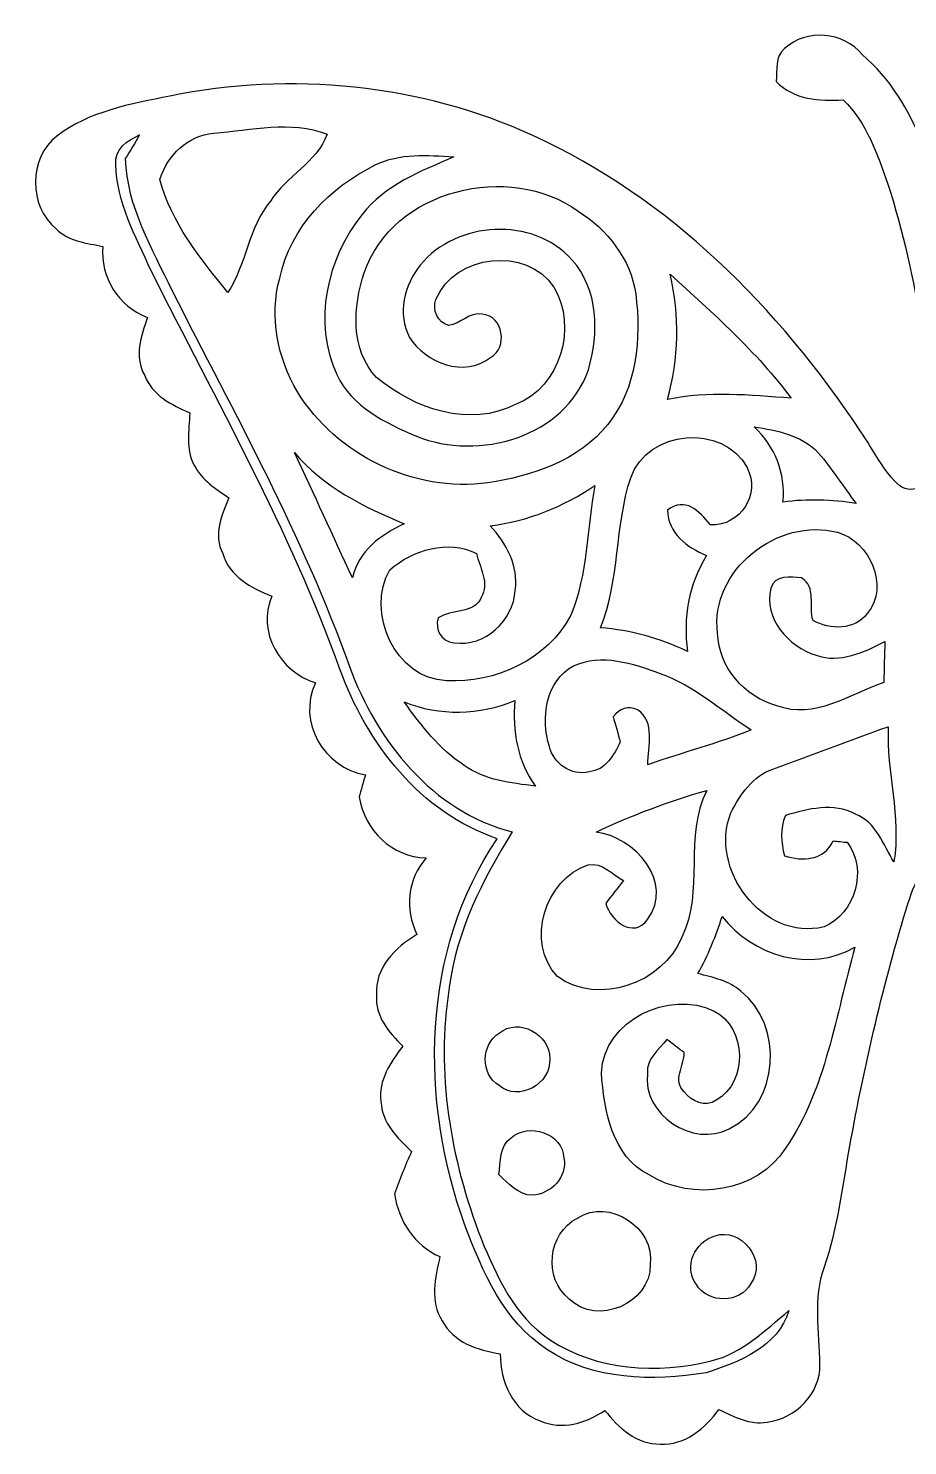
# Model space of a CAD drawing. Header units: centimetres. Extents: x -12.7 to 12.7, y -3.5 to 3.5.
# Drawn here: x -12.74 to -8.36, y -3.51 to 3.54 of the extents above; entities that cross this region are included whole.
import ezdxf

# ---------------------------------------------------------------- set-up
doc = ezdxf.new("R2010")
doc.units = ezdxf.units.CM
doc.header["$MEASUREMENT"] = 0
doc.layers.add('Camada 1', color=7, linetype='Continuous')

msp = doc.modelspace()

# ---------------------------------------------------------------- linework, layer by layer
at = {"layer": 'Camada 1', "color": 156}
for points, knots in [([(-8.97536, 3.435), (-8.86777, 3.53447), (-8.68257, 3.51895), (-8.59013, 3.40571), (-8.59013, 3.40571), (-8.30862, 3.16476), (-8.22571, 2.78765), (-8.1227, 2.44934), (-8.1227, 2.44934), (-8.10048, 2.44544), (-8.05673, 2.4384), (-8.03451, 2.43487), (-8.03451, 2.43487), (-7.90363, 2.77388), (-7.83907, 3.169), (-7.54415, 3.41417), (-7.54415, 3.41417), (-7.44326, 3.52777), (-7.23618, 3.53518), (-7.14516, 3.40606), (-7.14516, 3.40606), (-7.11834, 3.34926), (-7.12328, 3.26531), (-7.18043, 3.22791), (-7.18043, 3.22791), (-7.25523, 3.15841), (-7.36669, 3.18805), (-7.45842, 3.18664), (-7.45842, 3.18664), (-7.63198, 2.98591), (-7.69549, 2.72133), (-7.76216, 2.47156), (-7.76216, 2.47156), (-7.8493, 2.08845), (-7.91668, 1.69898), (-7.93432, 1.30632), (-7.93432, 1.30632), (-7.87681, 1.27881), (-7.80979, 1.2132), (-7.74417, 1.25835), (-7.74417, 1.25835), (-7.65739, 1.32467), (-7.61612, 1.43191), (-7.55332, 1.5187), (-7.55332, 1.5187), (-7.12223, 2.17063), (-6.53873, 2.75166), (-5.80495, 3.0494), (-5.80495, 3.0494), (-5.16854, 3.31257), (-4.44358, 3.31786), (-3.78882, 3.12032), (-3.78882, 3.12032), (-3.64313, 3.07092), (-3.4798, 2.9852), (-3.45015, 2.81834), (-3.45015, 2.81834), (-3.41312, 2.62078), (-3.59692, 2.45109), (-3.78741, 2.45145), (-3.78741, 2.45145), (-3.77367, 2.29481), (-3.86574, 2.15759), (-4.00614, 2.09444), (-4.00614, 2.09444), (-3.90102, 1.90782), (-4.01813, 1.66899), (-4.22346, 1.62524), (-4.22346, 1.62524), (-4.21604, 1.54374), (-4.19734, 1.45661), (-4.23367, 1.37865), (-4.23367, 1.37865), (-4.26154, 1.29716), (-4.33987, 1.2527), (-4.40513, 1.20402), (-4.40513, 1.20402), (-4.37868, 1.11337), (-4.34269, 1.01458), (-4.38255, 0.92145), (-4.38255, 0.92145), (-4.4143, 0.81068), (-4.52191, 0.75352), (-4.62138, 0.71508), (-4.62138, 0.71508), (-4.55682, 0.53693), (-4.65878, 0.35172), (-4.82917, 0.28468), (-4.82917, 0.28468), (-4.82353, 0.1912), (-4.79812, 0.0896), (-4.84752, 0.00316), (-4.84752, 0.00316), (-4.8895, -0.09031), (-4.98439, -0.13828), (-5.07576, -0.1711), (-5.07576, -0.1711), (-5.07047, -0.27269), (-5.06623, -0.38734), (-5.14068, -0.46777), (-5.14068, -0.46777), (-5.19852, -0.54892), (-5.29907, -0.57009), (-5.3908, -0.58807), (-5.3908, -0.58807), (-5.30224, -0.69708), (-5.28143, -0.84384), (-5.34846, -0.97048), (-5.34846, -0.97048), (-5.23521, -1.02763), (-5.14244, -1.13629), (-5.13997, -1.26824), (-5.13997, -1.26824), (-5.13927, -1.37159), (-5.20664, -1.45555), (-5.27473, -1.52541), (-5.27473, -1.52541), (-5.22498, -1.59702), (-5.16078, -1.67145), (-5.16714, -1.76494), (-5.16714, -1.76494), (-5.15761, -1.88312), (-5.24121, -1.97555), (-5.32448, -2.04716), (-5.32448, -2.04716), (-5.27649, -2.13924), (-5.21828, -2.2433), (-5.25955, -2.34984), (-5.25955, -2.34984), (-5.28355, -2.45568), (-5.37562, -2.52095), (-5.46559, -2.56892), (-5.46559, -2.56892), (-5.44653, -2.65923), (-5.4049, -2.75449), (-5.45146, -2.84373), (-5.45146, -2.84373), (-5.49697, -2.97709), (-5.63421, -3.03883), (-5.76509, -3.05152), (-5.76509, -3.05152), (-5.76932, -3.15277), (-5.78626, -3.26424), (-5.87128, -3.33128), (-5.87128, -3.33128), (-5.98416, -3.43817), (-6.15984, -3.42089), (-6.28085, -3.33798), (-6.28085, -3.33798), (-6.34965, -3.42477), (-6.44313, -3.50485), (-6.56132, -3.50097), (-6.56132, -3.50097), (-6.68301, -3.50626), (-6.78074, -3.42511), (-6.84635, -3.33092), (-6.84635, -3.33092), (-6.96665, -3.40218), (-7.13034, -3.4244), (-7.24217, -3.32458), (-7.24217, -3.32458), (-7.35541, -3.24131), (-7.36599, -3.08997), (-7.34165, -2.96262), (-7.34165, -2.96262), (-7.30284, -2.7492), (-7.4055, -2.54916), (-7.43549, -2.34209), (-7.43549, -2.34209), (-7.50922, -1.8983), (-7.59459, -1.45555), (-7.71877, -1.0227), (-7.71877, -1.0227), (-7.75652, -0.89782), (-7.77909, -0.762), (-7.86659, -0.6597), (-7.86659, -0.6597), (-7.99641, -0.77399), (-7.9516, -0.95956), (-7.99923, -1.10912), (-7.99923, -1.10912), (-8.04227, -1.11512), (-8.08531, -1.12077), (-8.12834, -1.12572), (-8.12834, -1.12572), (-8.19361, -0.98424), (-8.14387, -0.80222), (-8.25323, -0.68297), (-8.25323, -0.68297), (-8.3319, -0.6738), (-8.33931, -0.75671), (-8.36083, -0.81138), (-8.36083, -0.81138), (-8.48395, -1.20685), (-8.57673, -1.61113), (-8.65116, -2.01824), (-8.65116, -2.01824), (-8.68538, -2.22037), (-8.71149, -2.42534), (-8.77746, -2.62078), (-8.77746, -2.62078), (-8.83461, -2.77671), (-8.80215, -2.94393), (-8.80004, -3.10549), (-8.80004, -3.10549), (-8.79545, -3.24979), (-8.9228, -3.37609), (-9.06285, -3.39195), (-9.06285, -3.39195), (-9.14858, -3.40747), (-9.22761, -3.36444), (-9.30239, -3.32987), (-9.30239, -3.32987), (-9.37153, -3.4237), (-9.46996, -3.50908), (-9.59485, -3.50097), (-9.59485, -3.50097), (-9.71232, -3.50448), (-9.80087, -3.41911), (-9.86966, -3.33409), (-9.86966, -3.33409), (-9.96279, -3.3976), (-10.08309, -3.43358), (-10.19139, -3.38561), (-10.19139, -3.38561), (-10.32756, -3.33833), (-10.39001, -3.18735), (-10.3893, -3.05257), (-10.3893, -3.05257), (-10.50042, -3.03423), (-10.62354, -2.99649), (-10.67787, -2.88819), (-10.67787, -2.88819), (-10.73996, -2.79118), (-10.7135, -2.67404), (-10.68916, -2.56962), (-10.68916, -2.56962), (-10.81757, -2.51319), (-10.89377, -2.3936), (-10.91564, -2.25812), (-10.91564, -2.25812), (-10.88918, -2.18687), (-10.86131, -2.11632), (-10.83063, -2.04681), (-10.83063, -2.04681), (-10.90259, -1.97979), (-10.97702, -1.90324), (-10.98232, -1.79882), (-10.98232, -1.79882), (-10.9982, -1.69333), (-10.93257, -1.60338), (-10.87402, -1.52364), (-10.87402, -1.52364), (-10.9421, -1.4545), (-11.01407, -1.37407), (-11.00384, -1.26929), (-11.00384, -1.26929), (-11.01478, -1.13383), (-10.91071, -1.03292), (-10.80417, -0.96908), (-10.80417, -0.96908), (-10.86272, -0.84137), (-10.85249, -0.69497), (-10.75795, -0.58807), (-10.75795, -0.58807), (-10.93011, -0.58242), (-11.06311, -0.45049), (-11.09097, -0.28468), (-11.09097, -0.28468), (-11.08321, -0.25717), (-11.06769, -0.20284), (-11.05993, -0.17568), (-11.05993, -0.17568), (-11.26525, -0.13828), (-11.40106, 0.08678), (-11.30723, 0.28187), (-11.30723, 0.28187), (-11.48503, 0.3383), (-11.59933, 0.5334), (-11.5256, 0.71366), (-11.5256, 0.71366), (-11.62755, 0.75352), (-11.73656, 0.81173), (-11.76902, 0.92533), (-11.76902, 0.92533), (-11.81664, 1.01706), (-11.77536, 1.11478), (-11.73868, 1.20156), (-11.73868, 1.20156), (-11.80218, 1.2467), (-11.87344, 1.28869), (-11.90872, 1.36102), (-11.90872, 1.36102), (-11.9574, 1.44073), (-11.93518, 1.53704), (-11.93341, 1.62453), (-11.93341, 1.62453), (-12.02337, 1.66334), (-12.12074, 1.71167), (-12.15672, 1.80974), (-12.15672, 1.80974), (-12.21069, 1.90112), (-12.17612, 2.00589), (-12.14331, 2.09727), (-12.14331, 2.09727), (-12.28654, 2.15406), (-12.37967, 2.29622), (-12.3645, 2.45145), (-12.3645, 2.45145), (-12.44529, 2.46803), (-12.5356, 2.4758), (-12.59663, 2.53858), (-12.59663, 2.53858), (-12.73563, 2.65077), (-12.73563, 2.89031), (-12.59346, 3.00002), (-12.59346, 3.00002), (-12.43294, 3.12384), (-12.22587, 3.15877), (-12.03219, 3.19863), (-12.03219, 3.19863), (-11.42964, 3.31998), (-10.78759, 3.26073), (-10.22737, 3.00214), (-10.22737, 3.00214), (-9.54792, 2.69346), (-9.00465, 2.14524), (-8.59613, 1.53), (-8.59613, 1.53), (-8.53263, 1.44003), (-8.48713, 1.33385), (-8.4021, 1.26118), (-8.4021, 1.26118), (-8.33261, 1.21108), (-8.26276, 1.28128), (-8.20067, 1.3081), (-8.20067, 1.3081), (-8.24618, 1.79811), (-8.31285, 2.29022), (-8.46173, 2.76083), (-8.46173, 2.76083), (-8.51464, 2.90936), (-8.56791, 3.06811), (-8.68432, 3.17994), (-8.68432, 3.17994), (-8.80463, 3.17183), (-8.92775, 3.18065), (-9.01805, 3.2706), (-9.01805, 3.2706), (-9.01099, 3.32668), (-9.02511, 3.39478), (-8.97536, 3.435)], [0, 0, 0, 0, 0.011236, 0.011236, 0.011236, 0.011236, 0.0224719, 0.0224719, 0.0224719, 0.0224719, 0.0337079, 0.0337079, 0.0337079, 0.0337079, 0.0449438, 0.0449438, 0.0449438, 0.0449438, 0.0561798, 0.0561798, 0.0561798, 0.0561798, 0.0674157, 0.0674157, 0.0674157, 0.0674157, 0.0786517, 0.0786517, 0.0786517, 0.0786517, 0.0898876, 0.0898876, 0.0898876, 0.0898876, 0.1011236, 0.1011236, 0.1011236, 0.1011236, 0.1123596, 0.1123596, 0.1123596, 0.1123596, 0.1235955, 0.1235955, 0.1235955, 0.1235955, 0.1348315, 0.1348315, 0.1348315, 0.1348315, 0.1460674, 0.1460674, 0.1460674, 0.1460674, 0.1573034, 0.1573034, 0.1573034, 0.1573034, 0.1685393, 0.1685393, 0.1685393, 0.1685393, 0.1797753, 0.1797753, 0.1797753, 0.1797753, 0.1910112, 0.1910112, 0.1910112, 0.1910112, 0.2022472, 0.2022472, 0.2022472, 0.2022472, 0.2134831, 0.2134831, 0.2134831, 0.2134831, 0.2247191, 0.2247191, 0.2247191, 0.2247191, 0.2359551, 0.2359551, 0.2359551, 0.2359551, 0.247191, 0.247191, 0.247191, 0.247191, 0.258427, 0.258427, 0.258427, 0.258427, 0.2696629, 0.2696629, 0.2696629, 0.2696629, 0.2808989, 0.2808989, 0.2808989, 0.2808989, 0.2921348, 0.2921348, 0.2921348, 0.2921348, 0.3033708, 0.3033708, 0.3033708, 0.3033708, 0.3146067, 0.3146067, 0.3146067, 0.3146067, 0.3258427, 0.3258427, 0.3258427, 0.3258427, 0.3370787, 0.3370787, 0.3370787, 0.3370787, 0.3483146, 0.3483146, 0.3483146, 0.3483146, 0.3595506, 0.3595506, 0.3595506, 0.3595506, 0.3707865, 0.3707865, 0.3707865, 0.3707865, 0.3820225, 0.3820225, 0.3820225, 0.3820225, 0.3932584, 0.3932584, 0.3932584, 0.3932584, 0.4044944, 0.4044944, 0.4044944, 0.4044944, 0.4157303, 0.4157303, 0.4157303, 0.4157303, 0.4269663, 0.4269663, 0.4269663, 0.4269663, 0.4382022, 0.4382022, 0.4382022, 0.4382022, 0.4494382, 0.4494382, 0.4494382, 0.4494382, 0.4606742, 0.4606742, 0.4606742, 0.4606742, 0.4719101, 0.4719101, 0.4719101, 0.4719101, 0.4831461, 0.4831461, 0.4831461, 0.4831461, 0.494382, 0.494382, 0.494382, 0.494382, 0.505618, 0.505618, 0.505618, 0.505618, 0.5168539, 0.5168539, 0.5168539, 0.5168539, 0.5280899, 0.5280899, 0.5280899, 0.5280899, 0.5393258, 0.5393258, 0.5393258, 0.5393258, 0.5505618, 0.5505618, 0.5505618, 0.5505618, 0.5617978, 0.5617978, 0.5617978, 0.5617978, 0.5730337, 0.5730337, 0.5730337, 0.5730337, 0.5842697, 0.5842697, 0.5842697, 0.5842697, 0.5955056, 0.5955056, 0.5955056, 0.5955056, 0.6067416, 0.6067416, 0.6067416, 0.6067416, 0.6179775, 0.6179775, 0.6179775, 0.6179775, 0.6292135, 0.6292135, 0.6292135, 0.6292135, 0.6404494, 0.6404494, 0.6404494, 0.6404494, 0.6516854, 0.6516854, 0.6516854, 0.6516854, 0.6629213, 0.6629213, 0.6629213, 0.6629213, 0.6741573, 0.6741573, 0.6741573, 0.6741573, 0.6853933, 0.6853933, 0.6853933, 0.6853933, 0.6966292, 0.6966292, 0.6966292, 0.6966292, 0.7078652, 0.7078652, 0.7078652, 0.7078652, 0.7191011, 0.7191011, 0.7191011, 0.7191011, 0.7303371, 0.7303371, 0.7303371, 0.7303371, 0.741573, 0.741573, 0.741573, 0.741573, 0.752809, 0.752809, 0.752809, 0.752809, 0.7640449, 0.7640449, 0.7640449, 0.7640449, 0.7752809, 0.7752809, 0.7752809, 0.7752809, 0.7865169, 0.7865169, 0.7865169, 0.7865169, 0.7977528, 0.7977528, 0.7977528, 0.7977528, 0.8089888, 0.8089888, 0.8089888, 0.8089888, 0.8202247, 0.8202247, 0.8202247, 0.8202247, 0.8314607, 0.8314607, 0.8314607, 0.8314607, 0.8426966, 0.8426966, 0.8426966, 0.8426966, 0.8539326, 0.8539326, 0.8539326, 0.8539326, 0.8651685, 0.8651685, 0.8651685, 0.8651685, 0.8764045, 0.8764045, 0.8764045, 0.8764045, 0.8876404, 0.8876404, 0.8876404, 0.8876404, 0.8988764, 0.8988764, 0.8988764, 0.8988764, 0.9101124, 0.9101124, 0.9101124, 0.9101124, 0.9213483, 0.9213483, 0.9213483, 0.9213483, 0.9325843, 0.9325843, 0.9325843, 0.9325843, 0.9438202, 0.9438202, 0.9438202, 0.9438202, 0.9550562, 0.9550562, 0.9550562, 0.9550562, 0.9662921, 0.9662921, 0.9662921, 0.9662921, 0.9775281, 0.9775281, 0.9775281, 0.9775281, 1, 1, 1, 1]), ([(-11.81381, 3.01412), (-11.81381, 3.01412), (-11.81381, 3.01412), (-11.81381, 3.01412), (-11.81381, 3.01412), (-11.94329, 3.00284), (-12.04347, 2.90547), (-12.08122, 2.78448), (-12.08122, 2.78448), (-12.02619, 2.56962), (-11.88085, 2.39112), (-11.74361, 2.2225), (-11.74361, 2.2225), (-11.65048, 2.36361), (-11.64237, 2.54494), (-11.53159, 2.67687), (-11.53159, 2.67687), (-11.45327, 2.80175), (-11.30159, 2.86702), (-11.25007, 3.00884), (-11.25007, 3.00884), (-11.43141, 3.0801), (-11.62685, 3.02894), (-11.81381, 3.01412)], [0, 0, 0, 0, 0.1428571, 0.1428571, 0.1428571, 0.1428571, 0.2857143, 0.2857143, 0.2857143, 0.2857143, 0.4285714, 0.4285714, 0.4285714, 0.4285714, 0.5714286, 0.5714286, 0.5714286, 0.5714286, 0.7142857, 0.7142857, 0.7142857, 0.7142857, 1, 1, 1, 1]), ([(-12.301, 2.85855), (-12.301, 2.85855), (-12.301, 2.85855), (-12.301, 2.85855), (-12.301, 2.85855), (-12.29642, 2.67088), (-12.20222, 2.50084), (-12.12638, 2.33327), (-12.12638, 2.33327), (-11.80041, 1.67922), (-11.43353, 1.04174), (-11.18729, 0.35102), (-11.18729, 0.35102), (-11.05323, -0.01798), (-10.78759, -0.363), (-10.40447, -0.49247), (-10.40447, -0.49247), (-10.78441, -1.05304), (-10.789, -1.79175), (-10.56569, -2.41265), (-10.56569, -2.41265), (-10.47714, -2.643), (-10.37272, -2.89065), (-10.15717, -3.03072), (-10.15717, -3.03072), (-9.92611, -3.18628), (-9.63118, -3.18876), (-9.36589, -3.14678), (-9.36589, -3.14678), (-9.20396, -3.09633), (-9.00641, -3.0159), (-8.95456, -2.8381), (-8.95456, -2.8381), (-9.07308, -2.93546), (-9.18597, -3.05047), (-9.34049, -3.08785), (-9.34049, -3.08785), (-9.6072, -3.15489), (-9.91093, -3.13689), (-10.14448, -2.98131), (-10.14448, -2.98131), (-10.31875, -2.86526), (-10.40729, -2.66664), (-10.4849, -2.48002), (-10.4849, -2.48002), (-10.6366, -2.08562), (-10.71068, -1.65276), (-10.64294, -1.2326), (-10.64294, -1.2326), (-10.60767, -0.95108), (-10.47644, -0.69708), (-10.33004, -0.45895), (-10.33004, -0.45895), (-10.72656, -0.35772), (-11.00313, -0.00669), (-11.13895, 0.363), (-11.13895, 0.363), (-11.37179, 1.01389), (-11.70869, 1.61924), (-12.02231, 2.23307), (-12.02231, 2.23307), (-12.12074, 2.44193), (-12.24702, 2.65007), (-12.25373, 2.88748), (-12.25373, 2.88748), (-12.22868, 2.92629), (-12.20505, 2.96545), (-12.18247, 3.00531), (-12.18247, 3.00531), (-12.24315, 2.97885), (-12.30806, 2.93441), (-12.301, 2.85855)], [0, 0, 0, 0, 0.0526316, 0.0526316, 0.0526316, 0.0526316, 0.1052632, 0.1052632, 0.1052632, 0.1052632, 0.1578947, 0.1578947, 0.1578947, 0.1578947, 0.2105263, 0.2105263, 0.2105263, 0.2105263, 0.2631579, 0.2631579, 0.2631579, 0.2631579, 0.3157895, 0.3157895, 0.3157895, 0.3157895, 0.3684211, 0.3684211, 0.3684211, 0.3684211, 0.4210526, 0.4210526, 0.4210526, 0.4210526, 0.4736842, 0.4736842, 0.4736842, 0.4736842, 0.5263158, 0.5263158, 0.5263158, 0.5263158, 0.5789474, 0.5789474, 0.5789474, 0.5789474, 0.6315789, 0.6315789, 0.6315789, 0.6315789, 0.6842105, 0.6842105, 0.6842105, 0.6842105, 0.7368421, 0.7368421, 0.7368421, 0.7368421, 0.7894737, 0.7894737, 0.7894737, 0.7894737, 0.8421053, 0.8421053, 0.8421053, 0.8421053, 0.8947368, 0.8947368, 0.8947368, 0.8947368, 1, 1, 1, 1]), ([(-11.0116, 2.85608), (-11.0116, 2.85608), (-11.0116, 2.85608), (-11.0116, 2.85608), (-11.0116, 2.85608), (-11.23632, 2.74496), (-11.43388, 2.54565), (-11.48574, 2.2934), (-11.48574, 2.2934), (-11.5383, 2.10361), (-11.49667, 1.89618), (-11.39754, 1.72861), (-11.39754, 1.72861), (-11.20422, 1.41323), (-10.81757, 1.22695), (-10.45033, 1.27635), (-10.45033, 1.27635), (-10.2302, 1.30915), (-9.99877, 1.38747), (-9.85485, 1.56632), (-9.85485, 1.56632), (-9.70914, 1.74695), (-9.68728, 1.9939), (-9.71584, 2.21614), (-9.71584, 2.21614), (-9.74055, 2.38865), (-9.85766, 2.53471), (-10.00125, 2.62678), (-10.00125, 2.62678), (-10.34414, 2.87267), (-10.92481, 2.73614), (-11.06522, 2.32021), (-11.06522, 2.32021), (-11.12131, 2.15335), (-11.13542, 1.9364), (-11.00419, 1.80021), (-11.00419, 1.80021), (-10.81652, 1.64394), (-10.54206, 1.54834), (-10.31028, 1.66652), (-10.31028, 1.66652), (-10.0905, 1.75331), (-10.00337, 2.05069), (-10.12295, 2.24895), (-10.12295, 2.24895), (-10.25771, 2.45426), (-10.61684, 2.41299), (-10.70892, 2.18756), (-10.70892, 2.18756), (-10.72832, 2.13465), (-10.70116, 2.07291), (-10.64577, 2.05809), (-10.64577, 2.05809), (-10.58686, 2.06587), (-10.5417, 2.12653), (-10.47926, 2.11454), (-10.47926, 2.11454), (-10.37378, 2.1075), (-10.34873, 1.94697), (-10.43798, 1.899), (-10.43798, 1.899), (-10.56816, 1.79704), (-10.75831, 1.87254), (-10.84086, 1.99918), (-10.84086, 1.99918), (-10.90224, 2.11561), (-10.86626, 2.25989), (-10.78723, 2.35832), (-10.78723, 2.35832), (-10.60731, 2.57986), (-10.2242, 2.60068), (-10.03264, 2.38441), (-10.03264, 2.38441), (-9.89999, 2.23872), (-9.89824, 2.01789), (-9.9508, 1.83868), (-9.9508, 1.83868), (-10.06687, 1.50354), (-10.49619, 1.38253), (-10.80558, 1.50812), (-10.80558, 1.50812), (-10.95939, 1.57302), (-11.12731, 1.65488), (-11.20175, 1.81397), (-11.20175, 1.81397), (-11.32416, 2.07362), (-11.25007, 2.39253), (-11.07616, 2.61055), (-11.07616, 2.61055), (-10.96186, 2.7566), (-10.78476, 2.82539), (-10.61966, 2.89594), (-10.61966, 2.89594), (-10.75125, 2.90547), (-10.88918, 2.91606), (-11.0116, 2.85608)], [0, 0, 0, 0, 0.04, 0.04, 0.04, 0.04, 0.08, 0.08, 0.08, 0.08, 0.12, 0.12, 0.12, 0.12, 0.16, 0.16, 0.16, 0.16, 0.2, 0.2, 0.2, 0.2, 0.24, 0.24, 0.24, 0.24, 0.28, 0.28, 0.28, 0.28, 0.32, 0.32, 0.32, 0.32, 0.36, 0.36, 0.36, 0.36, 0.4, 0.4, 0.4, 0.4, 0.44, 0.44, 0.44, 0.44, 0.48, 0.48, 0.48, 0.48, 0.52, 0.52, 0.52, 0.52, 0.56, 0.56, 0.56, 0.56, 0.6, 0.6, 0.6, 0.6, 0.64, 0.64, 0.64, 0.64, 0.68, 0.68, 0.68, 0.68, 0.72, 0.72, 0.72, 0.72, 0.76, 0.76, 0.76, 0.76, 0.8, 0.8, 0.8, 0.8, 0.84, 0.84, 0.84, 0.84, 0.88, 0.88, 0.88, 0.88, 0.92, 0.92, 0.92, 0.92, 1, 1, 1, 1]), ([(-9.54511, 2.31315), (-9.54511, 2.31315), (-9.54511, 2.31315), (-9.54511, 2.31315), (-9.54511, 2.31315), (-9.49713, 2.10784), (-9.49995, 1.89301), (-9.55851, 1.6898), (-9.55851, 1.6898), (-9.35531, 1.73426), (-9.14788, 1.71167), (-8.94256, 1.69686), (-8.94256, 1.69686), (-9.11542, 1.92863), (-9.33238, 2.11983), (-9.54511, 2.31315)], [0, 0, 0, 0, 0.2, 0.2, 0.2, 0.2, 0.4, 0.4, 0.4, 0.4, 0.6, 0.6, 0.6, 0.6, 1, 1, 1, 1]), ([(-9.74055, 1.3014), (-9.74055, 1.3014), (-9.74055, 1.3014), (-9.74055, 1.3014), (-9.74055, 1.3014), (-9.81957, 1.05974), (-9.79451, 0.79409), (-9.89083, 0.55562), (-9.89083, 0.55562), (-9.7409, 0.54468), (-9.59414, 0.50411), (-9.45868, 0.4385), (-9.45868, 0.4385), (-9.48054, 0.60395), (-9.45303, 0.77294), (-9.36342, 0.9151), (-9.36342, 0.9151), (-9.46185, 0.95496), (-9.55393, 1.02551), (-9.55815, 1.14053), (-9.55815, 1.14053), (-9.4675, 1.20791), (-9.40188, 1.13736), (-9.34472, 1.06749), (-9.34472, 1.06749), (-9.19585, 1.06045), (-9.0939, 1.2199), (-9.16199, 1.35183), (-9.16199, 1.35183), (-9.28123, 1.57514), (-9.65941, 1.54094), (-9.74055, 1.3014)], [0, 0, 0, 0, 0.1111111, 0.1111111, 0.1111111, 0.1111111, 0.2222222, 0.2222222, 0.2222222, 0.2222222, 0.3333333, 0.3333333, 0.3333333, 0.3333333, 0.4444444, 0.4444444, 0.4444444, 0.4444444, 0.5555556, 0.5555556, 0.5555556, 0.5555556, 0.6666667, 0.6666667, 0.6666667, 0.6666667, 0.7777778, 0.7777778, 0.7777778, 0.7777778, 1, 1, 1, 1]), ([(-9.12706, 1.55504), (-9.12706, 1.55504), (-9.12706, 1.55504), (-9.12706, 1.55504), (-9.12706, 1.55504), (-9.02335, 1.45873), (-8.96937, 1.32221), (-8.98348, 1.18075), (-8.98348, 1.18075), (-8.86248, 1.19661), (-8.74042, 1.19379), (-8.62012, 1.17369), (-8.62012, 1.17369), (-8.68432, 1.25659), (-8.7383, 1.34725), (-8.80815, 1.42558), (-8.80815, 1.42558), (-8.89035, 1.51377), (-9.01382, 1.53599), (-9.12706, 1.55504)], [0, 0, 0, 0, 0.1666667, 0.1666667, 0.1666667, 0.1666667, 0.3333333, 0.3333333, 0.3333333, 0.3333333, 0.5, 0.5, 0.5, 0.5, 0.6666667, 0.6666667, 0.6666667, 0.6666667, 1, 1, 1, 1]), ([(-11.41306, 1.42628), (-11.41306, 1.42628), (-11.41306, 1.42628), (-11.41306, 1.42628), (-11.41306, 1.42628), (-11.31322, 1.22025), (-11.22151, 1.01035), (-11.12379, 0.80362), (-11.12379, 0.80362), (-11.0945, 0.93839), (-10.98373, 1.01776), (-10.86661, 1.0728), (-10.86661, 1.0728), (-11.06875, 1.15605), (-11.26807, 1.25589), (-11.41306, 1.42628)], [0, 0, 0, 0, 0.2, 0.2, 0.2, 0.2, 0.4, 0.4, 0.4, 0.4, 0.6, 0.6, 0.6, 0.6, 1, 1, 1, 1]), ([(-10.43869, 1.06291), (-10.43869, 1.06291), (-10.43869, 1.06291), (-10.43869, 1.06291), (-10.43869, 1.06291), (-10.36002, 0.97579), (-10.29722, 0.86395), (-10.31486, 0.74188), (-10.31486, 0.74188), (-10.32333, 0.5916), (-10.4655, 0.4579), (-10.61931, 0.4819), (-10.61931, 0.4819), (-10.68175, 0.48506), (-10.71527, 0.54751), (-10.69833, 0.60466), (-10.69833, 0.60466), (-10.63166, 0.64947), (-10.51912, 0.62335), (-10.48384, 0.7066), (-10.48384, 0.7066), (-10.44045, 0.77681), (-10.49266, 0.85478), (-10.50678, 0.92569), (-10.50678, 0.92569), (-10.65, 0.99589), (-10.82322, 0.94368), (-10.93823, 0.8442), (-10.93823, 0.8442), (-11.06028, 0.6357), (-10.91283, 0.30198), (-10.65706, 0.29279), (-10.65706, 0.29279), (-10.41576, 0.27905), (-10.15153, 0.39792), (-10.03829, 0.61877), (-10.03829, 0.61877), (-9.95362, 0.82232), (-9.95856, 1.0488), (-9.9194, 1.26293), (-9.9194, 1.26293), (-10.07463, 1.1578), (-10.25172, 1.08549), (-10.43869, 1.06291)], [0, 0, 0, 0, 0.0833333, 0.0833333, 0.0833333, 0.0833333, 0.1666667, 0.1666667, 0.1666667, 0.1666667, 0.25, 0.25, 0.25, 0.25, 0.3333333, 0.3333333, 0.3333333, 0.3333333, 0.4166667, 0.4166667, 0.4166667, 0.4166667, 0.5, 0.5, 0.5, 0.5, 0.5833333, 0.5833333, 0.5833333, 0.5833333, 0.6666667, 0.6666667, 0.6666667, 0.6666667, 0.75, 0.75, 0.75, 0.75, 0.8333333, 0.8333333, 0.8333333, 0.8333333, 1, 1, 1, 1]), ([(-9.30875, 0.52882), (-9.30875, 0.52882), (-9.30875, 0.52882), (-9.30875, 0.52882), (-9.30875, 0.52882), (-9.30275, 0.35913), (-9.17575, 0.21237), (-9.01382, 0.16827), (-9.01382, 0.16827), (-8.82755, 0.09735), (-8.65222, 0.22506), (-8.48254, 0.28468), (-8.48254, 0.28468), (-8.48077, 0.35243), (-8.47866, 0.4198), (-8.47654, 0.48718), (-8.47654, 0.48718), (-8.58131, 0.4339), (-8.7002, 0.37782), (-8.81909, 0.41945), (-8.81909, 0.41945), (-8.9542, 0.46002), (-9.08332, 0.60395), (-9.04346, 0.75177), (-9.04346, 0.75177), (-9.02757, 0.8195), (-8.94432, 0.80926), (-8.89141, 0.80398), (-8.89141, 0.80398), (-8.8152, 0.75881), (-8.85754, 0.66216), (-8.83425, 0.59231), (-8.83425, 0.59231), (-8.74888, 0.54434), (-8.62718, 0.54256), (-8.56438, 0.62759), (-8.56438, 0.62759), (-8.4522, 0.76412), (-8.55203, 0.9846), (-8.7122, 1.03046), (-8.7122, 1.03046), (-9.00712, 1.10808), (-9.34966, 0.84101), (-9.30875, 0.52882)], [0, 0, 0, 0, 0.0833333, 0.0833333, 0.0833333, 0.0833333, 0.1666667, 0.1666667, 0.1666667, 0.1666667, 0.25, 0.25, 0.25, 0.25, 0.3333333, 0.3333333, 0.3333333, 0.3333333, 0.4166667, 0.4166667, 0.4166667, 0.4166667, 0.5, 0.5, 0.5, 0.5, 0.5833333, 0.5833333, 0.5833333, 0.5833333, 0.6666667, 0.6666667, 0.6666667, 0.6666667, 0.75, 0.75, 0.75, 0.75, 0.8333333, 0.8333333, 0.8333333, 0.8333333, 1, 1, 1, 1]), ([(-10.02452, 0.36617), (-10.02452, 0.36617), (-10.02452, 0.36617), (-10.02452, 0.36617), (-10.02452, 0.36617), (-10.16458, 0.29279), (-10.18893, 0.10371), (-10.14518, -0.03422), (-10.14518, -0.03422), (-10.12366, -0.11888), (-10.03617, -0.18308), (-9.94762, -0.15945), (-9.94762, -0.15945), (-9.86472, -0.15309), (-9.8245, -0.07654), (-9.79276, -0.01057), (-9.79276, -0.01057), (-9.80158, 0.02046), (-9.81886, 0.08254), (-9.82733, 0.11324), (-9.82733, 0.11324), (-9.79487, 0.15662), (-9.75465, 0.16827), (-9.70632, 0.14887), (-9.70632, 0.14887), (-9.61602, 0.08678), (-9.65552, -0.03352), (-9.65552, -0.12452), (-9.65552, -0.12452), (-9.48478, -0.06456), (-9.30909, -0.01975), (-9.14118, 0.04833), (-9.14118, 0.04833), (-9.29075, 0.14498), (-9.4248, 0.26846), (-9.59485, 0.32914), (-9.59485, 0.32914), (-9.72961, 0.37818), (-9.88589, 0.4318), (-10.02452, 0.36617)], [0, 0, 0, 0, 0.0909091, 0.0909091, 0.0909091, 0.0909091, 0.1818182, 0.1818182, 0.1818182, 0.1818182, 0.2727273, 0.2727273, 0.2727273, 0.2727273, 0.3636364, 0.3636364, 0.3636364, 0.3636364, 0.4545455, 0.4545455, 0.4545455, 0.4545455, 0.5454545, 0.5454545, 0.5454545, 0.5454545, 0.6363636, 0.6363636, 0.6363636, 0.6363636, 0.7272727, 0.7272727, 0.7272727, 0.7272727, 0.8181818, 0.8181818, 0.8181818, 0.8181818, 1, 1, 1, 1]), ([(-10.56816, -0.12805), (-10.56816, -0.12805), (-10.56816, -0.12805), (-10.56816, -0.12805), (-10.56816, -0.12805), (-10.4655, -0.2025), (-10.33603, -0.21519), (-10.21432, -0.23142), (-10.21432, -0.23142), (-10.30428, -0.10795), (-10.33004, 0.04409), (-10.31662, 0.19368), (-10.31662, 0.19368), (-10.49196, 0.12171), (-10.69057, 0.1157), (-10.86696, 0.18767), (-10.86696, 0.18767), (-10.78159, 0.0702), (-10.69234, -0.04867), (-10.56816, -0.12805)], [0, 0, 0, 0, 0.1666667, 0.1666667, 0.1666667, 0.1666667, 0.3333333, 0.3333333, 0.3333333, 0.3333333, 0.5, 0.5, 0.5, 0.5, 0.6666667, 0.6666667, 0.6666667, 0.6666667, 1, 1, 1, 1]), ([(-9.03393, -0.14639), (-9.03393, -0.14639), (-9.03393, -0.14639), (-9.03393, -0.14639), (-9.03393, -0.14639), (-9.13376, -0.17992), (-9.19762, -0.27374), (-9.24242, -0.36405), (-9.24242, -0.36405), (-9.35354, -0.64206), (-9.08367, -1.00295), (-8.77958, -0.93098), (-8.77958, -0.93098), (-8.624, -0.86325), (-8.56085, -0.64769), (-8.66422, -0.51047), (-8.66422, -0.51047), (-8.68151, -0.5087), (-8.71643, -0.50553), (-8.73372, -0.50375), (-8.73372, -0.50375), (-8.78134, -0.60077), (-8.8833, -0.60678), (-8.97572, -0.57714), (-8.97572, -0.57714), (-8.99442, -0.51082), (-8.99865, -0.44202), (-8.97149, -0.37747), (-8.97149, -0.37747), (-8.85965, -0.3429), (-8.73266, -0.31255), (-8.62259, -0.36971), (-8.62259, -0.36971), (-8.52099, -0.41098), (-8.48536, -0.52175), (-8.43209, -0.60819), (-8.43209, -0.60819), (-8.3947, -0.38559), (-8.47124, -0.16087), (-8.46032, 0.06419), (-8.46032, 0.06419), (-8.65222, -0.00353), (-8.84237, -0.07691), (-9.03393, -0.14639)], [0, 0, 0, 0, 0.0833333, 0.0833333, 0.0833333, 0.0833333, 0.1666667, 0.1666667, 0.1666667, 0.1666667, 0.25, 0.25, 0.25, 0.25, 0.3333333, 0.3333333, 0.3333333, 0.3333333, 0.4166667, 0.4166667, 0.4166667, 0.4166667, 0.5, 0.5, 0.5, 0.5, 0.5833333, 0.5833333, 0.5833333, 0.5833333, 0.6666667, 0.6666667, 0.6666667, 0.6666667, 0.75, 0.75, 0.75, 0.75, 0.8333333, 0.8333333, 0.8333333, 0.8333333, 1, 1, 1, 1]), ([(-9.91305, -0.45931), (-9.91305, -0.45931), (-9.91305, -0.45931), (-9.91305, -0.45931), (-9.91305, -0.45931), (-9.72079, -0.4826), (-9.52182, -0.70979), (-9.65658, -0.89358), (-9.65658, -0.89358), (-9.72925, -0.99165), (-9.83791, -0.90134), (-9.86507, -0.81385), (-9.86507, -0.81385), (-9.8358, -0.77576), (-9.80616, -0.73837), (-9.77618, -0.70097), (-9.77618, -0.70097), (-9.83297, -0.67239), (-9.88236, -0.60571), (-9.95221, -0.62264), (-9.95221, -0.62264), (-10.16776, -0.69179), (-10.26406, -1.00999), (-10.10531, -1.17686), (-10.10531, -1.17686), (-9.90353, -1.32644), (-9.57791, -1.20967), (-9.48654, -0.98248), (-9.48654, -0.98248), (-9.3733, -0.75211), (-9.47913, -0.48224), (-9.36271, -0.25259), (-9.36271, -0.25259), (-9.55145, -0.30656), (-9.7356, -0.3757), (-9.91305, -0.45931)], [0, 0, 0, 0, 0.1, 0.1, 0.1, 0.1, 0.2, 0.2, 0.2, 0.2, 0.3, 0.3, 0.3, 0.3, 0.4, 0.4, 0.4, 0.4, 0.5, 0.5, 0.5, 0.5, 0.6, 0.6, 0.6, 0.6, 0.7, 0.7, 0.7, 0.7, 0.8, 0.8, 0.8, 0.8, 1, 1, 1, 1]), ([(-9.28616, -0.87877), (-9.28616, -0.87877), (-9.28616, -0.87877), (-9.28616, -0.87877), (-9.28616, -0.87877), (-9.31686, -0.97683), (-9.35637, -1.07244), (-9.40611, -1.16275), (-9.40611, -1.16275), (-9.33167, -1.18215), (-9.25195, -1.19873), (-9.19233, -1.2506), (-9.19233, -1.2506), (-8.97854, -1.41887), (-8.9983, -1.81292), (-9.25089, -1.93392), (-9.25089, -1.93392), (-9.43151, -2.02988), (-9.68269, -1.86336), (-9.65799, -1.6584), (-9.65799, -1.6584), (-9.66293, -1.58644), (-9.60084, -1.54094), (-9.56063, -1.49083), (-9.56063, -1.49083), (-9.5391, -1.50707), (-9.49606, -1.53952), (-9.47455, -1.55575), (-9.47455, -1.55575), (-9.47455, -1.62031), (-9.53346, -1.69579), (-9.47561, -1.75012), (-9.47561, -1.75012), (-9.43963, -1.79634), (-9.36978, -1.83232), (-9.31545, -1.7921), (-9.31545, -1.7921), (-9.1567, -1.70356), (-9.1634, -1.43191), (-9.32533, -1.34902), (-9.32533, -1.34902), (-9.55216, -1.24107), (-9.87178, -1.39276), (-9.88659, -1.65629), (-9.88659, -1.65629), (-9.87248, -1.84255), (-9.83473, -2.07081), (-9.64882, -2.16358), (-9.64882, -2.16358), (-9.43362, -2.29834), (-9.11189, -2.24966), (-8.97078, -2.03129), (-8.97078, -2.03129), (-8.769, -1.73426), (-8.72207, -1.37018), (-8.62576, -1.03187), (-8.62576, -1.03187), (-8.84943, -1.16028), (-9.13376, -1.07562), (-9.28616, -0.87877)], [0, 0, 0, 0, 0.0625, 0.0625, 0.0625, 0.0625, 0.125, 0.125, 0.125, 0.125, 0.1875, 0.1875, 0.1875, 0.1875, 0.25, 0.25, 0.25, 0.25, 0.3125, 0.3125, 0.3125, 0.3125, 0.375, 0.375, 0.375, 0.375, 0.4375, 0.4375, 0.4375, 0.4375, 0.5, 0.5, 0.5, 0.5, 0.5625, 0.5625, 0.5625, 0.5625, 0.625, 0.625, 0.625, 0.625, 0.6875, 0.6875, 0.6875, 0.6875, 0.75, 0.75, 0.75, 0.75, 0.8125, 0.8125, 0.8125, 0.8125, 0.875, 0.875, 0.875, 0.875, 1, 1, 1, 1]), ([(-10.39424, -1.45837), (-10.39424, -1.45837), (-10.39424, -1.45837), (-10.39424, -1.45837), (-10.39424, -1.45837), (-10.4849, -1.51306), (-10.48879, -1.66441), (-10.39529, -1.71874), (-10.39529, -1.71874), (-10.29863, -1.80269), (-10.13389, -1.70956), (-10.14341, -1.58608), (-10.14341, -1.58608), (-10.14024, -1.46507), (-10.29828, -1.37865), (-10.39424, -1.45837)], [0, 0, 0, 0, 0.2, 0.2, 0.2, 0.2, 0.4, 0.4, 0.4, 0.4, 0.6, 0.6, 0.6, 0.6, 1, 1, 1, 1]), ([(-10.33568, -1.97838), (-10.33568, -1.97838), (-10.33568, -1.97838), (-10.33568, -1.97838), (-10.33568, -1.97838), (-10.39494, -2.01999), (-10.38612, -2.09902), (-10.39706, -2.16217), (-10.39706, -2.16217), (-10.34768, -2.20486), (-10.30111, -2.26413), (-10.22914, -2.26447), (-10.22914, -2.26447), (-10.13812, -2.25918), (-10.05416, -2.17416), (-10.07286, -2.07963), (-10.07286, -2.07963), (-10.07886, -1.95615), (-10.24713, -1.90217), (-10.33568, -1.97838)], [0, 0, 0, 0, 0.1666667, 0.1666667, 0.1666667, 0.1666667, 0.3333333, 0.3333333, 0.3333333, 0.3333333, 0.5, 0.5, 0.5, 0.5, 0.6666667, 0.6666667, 0.6666667, 0.6666667, 1, 1, 1, 1]), ([(-10.00478, -2.37771), (-10.00478, -2.37771), (-10.00478, -2.37771), (-10.00478, -2.37771), (-10.00478, -2.37771), (-10.15294, -2.45356), (-10.17763, -2.67652), (-10.04605, -2.78058), (-10.04605, -2.78058), (-9.90706, -2.91606), (-9.64141, -2.80282), (-9.64353, -2.6095), (-9.64353, -2.6095), (-9.61777, -2.42569), (-9.84849, -2.27612), (-10.00478, -2.37771)], [0, 0, 0, 0, 0.2, 0.2, 0.2, 0.2, 0.4, 0.4, 0.4, 0.4, 0.6, 0.6, 0.6, 0.6, 1, 1, 1, 1]), ([(-9.32144, -2.46627), (-9.32144, -2.46627), (-9.32144, -2.46627), (-9.32144, -2.46627), (-9.32144, -2.46627), (-9.42128, -2.49344), (-9.48019, -2.62113), (-9.41423, -2.70791), (-9.41423, -2.70791), (-9.3599, -2.80387), (-9.19339, -2.80423), (-9.144, -2.70333), (-9.144, -2.70333), (-9.0558, -2.5915), (-9.19479, -2.42076), (-9.32144, -2.46627)], [0, 0, 0, 0, 0.2, 0.2, 0.2, 0.2, 0.4, 0.4, 0.4, 0.4, 0.6, 0.6, 0.6, 0.6, 1, 1, 1, 1])]:
    msp.add_open_spline(points, degree=3, knots=knots, dxfattribs=at)

doc.saveas('drawing.dxf')
